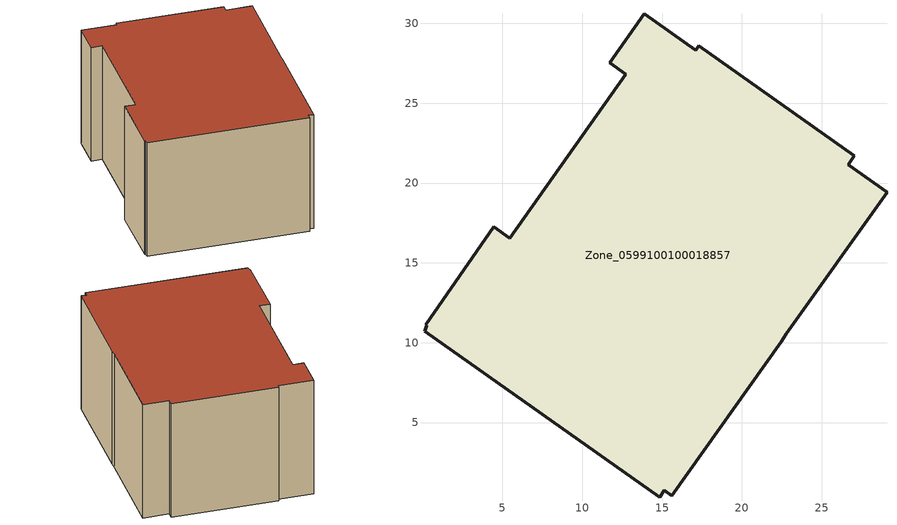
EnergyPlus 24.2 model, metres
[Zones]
Zone_0599100100018857
 floor ground (C_G): 15.62,0.42 15.15,0.75 14.85,0.33 0.12,10.72 0.27,11.08 0.22,11.12 4.46,17.26 5.47,16.54 12.74,26.82 11.73,27.54 13.88,30.59 17.11,28.32 17.3,28.59 27.05,21.7 26.66,21.15 29.09,19.43 22.78,10.57 22.45,10.07 z7.72
 wall outside (C_F): 27.05,21.7 17.3,28.59 17.11,28.32 13.88,30.59 11.73,27.54 12.74,26.82 5.47,16.54 4.46,17.26 0.22,11.12 0.27,11.08 0.12,10.72 14.85,0.33 15.15,0.75 15.62,0.42 22.45,10.07 22.78,10.57 29.09,19.43 26.66,21.15 27.05,21.7 z7.72:21.81
 roof outside (C_R): 15.15,0.75 15.62,0.42 22.45,10.07 22.78,10.57 29.09,19.43 26.66,21.15 27.05,21.7 17.3,28.59 17.11,28.32 13.88,30.59 11.73,27.54 12.74,26.82 5.47,16.54 4.46,17.26 0.22,11.12 0.27,11.08 0.12,10.72 14.85,0.33 z21.81
[BUILDING]
Pand.0599100100018857: North Axis=0; Terrain=City; Loads Convergence Tolerance Value=0.04; Temperature Convergence Tolerance Value=0.4; Solar Distribution=FullExterior; Maximum Number of Warmup Days=25; Minimum Number of Warmup Days=1
[Site:Location]
Rotterdam.The.Hague.AP_ZH_NLD Design_Conditions: Latitude=51.96; Longitude=4.45; Time Zone=1; Elevation=-4.5
[SITE:GROUNDTEMPERATURE:BUILDINGSURFACE]
18, 18, 18, 18, 18, 18, 18, 18, 18, 18, 18, 18
[MATERIAL] Thermal Absorptance=0.9; Solar Absorptance=0.7; Visible Absorptance=0.7
Name | Roughness | Thickness | Conductivity | Density | Specific Heat
G.TI.2015-2018 | MediumSmooth | 0.15 | 0.0428571 | 540 | 1210
F.TI.2015-2018 | Rough | 0.3 | 0.0666667 | 1920 | 840
R.TI.2015-2018 | MediumRough | 0.2 | 0.0333333 | 1500 | 1000
[CONSTRUCTION]
C_G: G.TI.2015-2018
C_F: F.TI.2015-2018
C_R: R.TI.2015-2018
[ZONE]
Zone_0599100100018857: Type=1; Multiplier=1; Ceiling Height=Autocalculate; Volume=Autocalculate; Floor Area=autocalculate; Part of Total Floor Area=Yes
[ZONEINFILTRATION:DESIGNFLOWRATE]
Infil_Zone_0599100100018857: Zone or ZoneList or Space or SpaceList=Zone_0599100100018857; Schedule=AlwaysOn; Design Flow Rate Calculation Method=Flow/Area; Flow Rate per Floor Area=0.0015; Constant Term Coefficient=1; Temperature Term Coefficient=0; Velocity Term Coefficient=0; Velocity Squared Term Coefficient=0
[HVACTEMPLATE:ZONE:IDEALLOADSAIRSYSTEM]
Zone_0599100100018857: Maximum Heating Supply Air Temperature=50; Minimum Cooling Supply Air Temperature=13; Maximum Heating Supply Air Humidity Ratio=0.0156; Minimum Cooling Supply Air Humidity Ratio=0.0077; Heating Limit=NoLimit; Cooling Limit=NoLimit; Dehumidification Control Type=ConstantSensibleHeatRatio; Cooling Sensible Heat Ratio=0.7; Dehumidification Setpoint=60; Humidification Control Type=None; Humidification Setpoint=30; Outdoor Air Method=None; Outdoor Air Flow Rate per Person=0.00944; Outdoor Air Flow Rate per Zone Floor Area=0; Outdoor Air Flow Rate per Zone=0; Demand Controlled Ventilation Type=None; Outdoor Air Economizer Type=NoEconomizer; Heat Recovery Type=None; Sensible Heat Recovery Effectiveness=0.7; Latent Heat Recovery Effectiveness=0.65
[ZONECONTROL:THERMOSTAT]
ThermostatControl_Zone_0599100100018857: Zone or ZoneList=Zone_0599100100018857; Control Type Schedule=DualSetpointControlType; Control 1=Thermostat_Zone_0599100100018857; Temperature Difference Between Cutout And Setpoint=0
[THERMOSTATSETPOINT:DUALSETPOINT]
Thermostat_Zone_0599100100018857: Heating Setpoint Temperature Schedule=HeatingSetpoint_Zone_0599100100018857; Cooling Setpoint Temperature Schedule=CoolingSetpoint_Zone_0599100100018857
[SCHEDULE:COMPACT]
HeatingSetpoint_Zone_0599100100018857: Through: 12/31, For: AllDays, Until: 24:00, 21
CoolingSetpoint_Zone_0599100100018857: Through: 12/31, For: AllDays, Until: 24:00, 24
DualSetpointControlType: Through: 12/31, For: AllDays, Until: 24:00, 4
AlwaysOn: Through: 12/31, For: AllDays, Until: 24:00, 1
